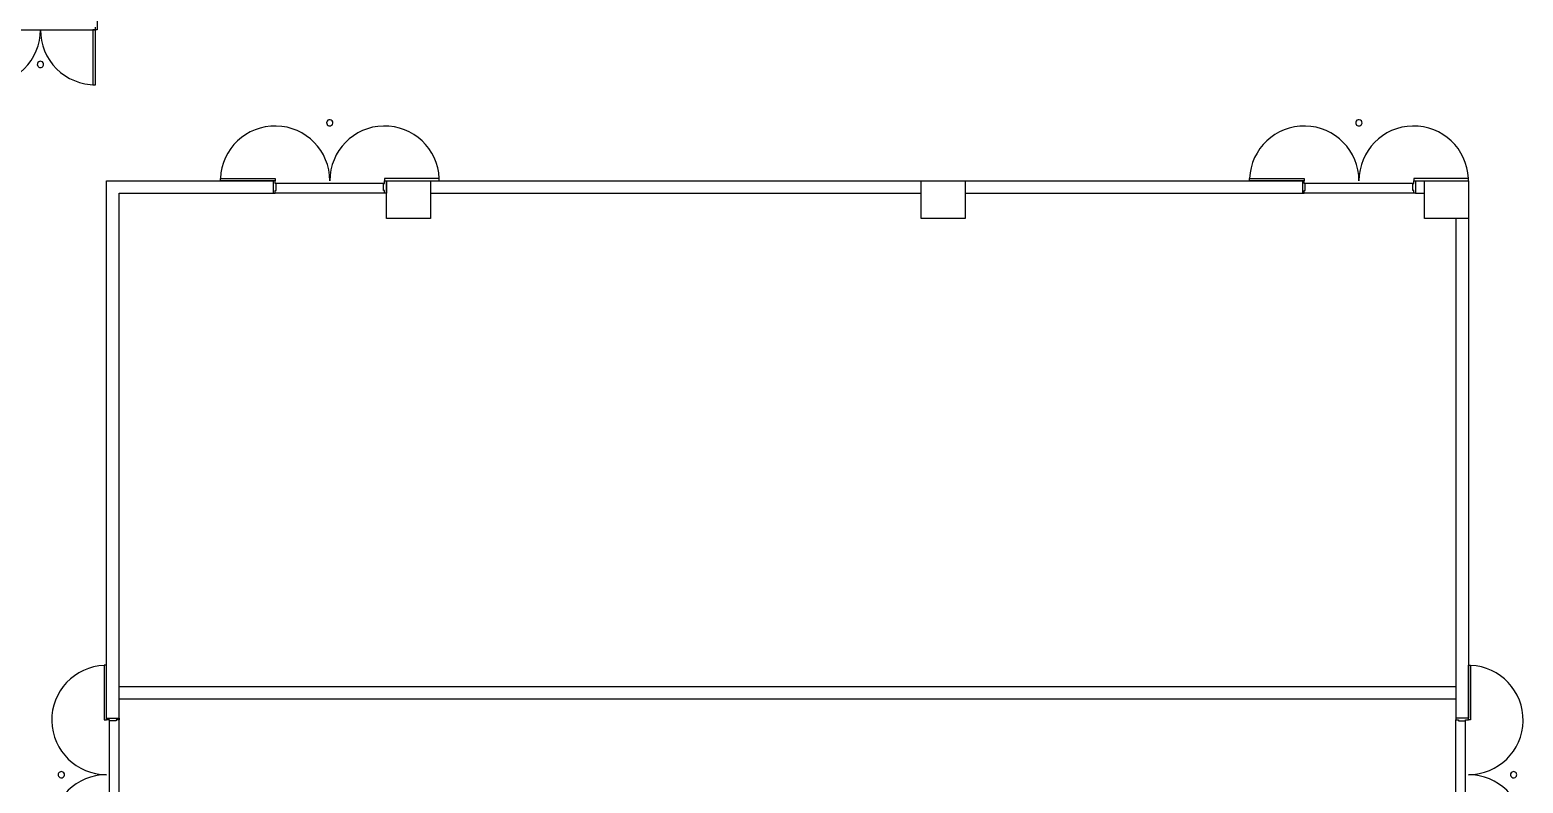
# Model space of a CAD drawing. Header units: millimetres. Extents: x -7718 to 414843, y 91724 to 341395.
# Drawn here: x 133384 to 157123, y 182724 to 194709 of the extents above; entities that cross this region are included whole.
import ezdxf

# ---------------------------------------------------------------- set-up
doc = ezdxf.new("R2010")
doc.units = ezdxf.units.MM
doc.header["$LTSCALE"] = 200
doc.header["$MEASUREMENT"] = 0
doc.layers.add('e-plan', color=9, linetype='CONTINUOUS')

msp = doc.modelspace()

# ---------------------------------------------------------------- linework, layer by layer
at = {"layer": 'e-plan'}
for p, q in [((134452.5764063626, 194908.5845866578), (134452.5765290032, 194708.5845866608)), ((132677.5767026729, 194708.5845840742), (134427.5764793588, 194708.584574642)), ((134427.5764793563, 194708.5822585534), (134387.5764793543, 194708.5822587689)), ((134387.5764793543, 194708.5822587689), (134387.5764746459, 193833.5823704259)), ((134427.5765289973, 194708.5845713311), (134427.5765044712, 194748.584571331)), ((134452.5765290032, 194708.5845866608), (134427.5765289973, 194708.5845713311)), ((134427.5764746397, 193833.5823702123), (134427.5764793563, 194708.5822585534)), ((134387.5764746459, 193833.5823704259), (134427.5764746397, 193833.5823702123)), ((134602.6241533422, 192308.5872204035), (137252.570985105, 192308.5872204035)), ((134602.6241533348, 183758.5946128397), (134602.6241533422, 192308.5872204035)), ((136412.5709850901, 192308.5872204035), (136412.5709850901, 192343.5872204035)), ((136412.5709850901, 192343.5872204035), (137282.5709850901, 192343.5872204035)), ((137282.5709850901, 192308.5872204035), (136412.5709850901, 192308.5872204035)), ((137252.570985105, 192308.5872204035), (137252.5709850752, 192108.5872204035)), ((137252.5709850901, 192308.5872204035), (137252.5709850901, 192108.5872204035)), ((137282.5709850901, 192308.5872204035), (137252.5709850901, 192308.5872204035)), ((137282.5709850901, 192343.5872204035), (137282.5709850901, 192308.5872204035)), ((137282.5709850901, 192263.5872204035), (137282.5709850901, 192308.5872204035)), ((139892.5709850901, 192343.5872204035), (139022.5709850901, 192343.5872204035)), ((139022.5709850901, 192343.5872204035), (139022.5709850901, 192308.5872204035)), ((139022.5709850901, 192308.5872204035), (139892.5709850901, 192308.5872204035)), ((139022.5709850901, 192263.5872204035), (139022.5709850901, 192308.5872204035)), ((139022.5709850901, 192308.5872204035), (139052.5709850901, 192308.5872204035)), ((139052.5709850901, 192308.5872204035), (139052.5709850901, 192108.5872204035)), ((139752.5709850901, 192308.5872204035), (147552.5709851274, 192308.5872204035)), ((139892.5709850901, 192308.5872204035), (139892.5709850901, 192343.5872204035)), ((148252.5709850901, 192308.5872204035), (153612.570985105, 192308.5872204035)), ((152772.5709850752, 192308.5872204035), (152772.5709850752, 192343.5872204035)), ((152772.5709850752, 192343.5872204035), (153642.5709850752, 192343.5872204035)), ((153642.5709850752, 192308.5872204035), (152772.5709850752, 192308.5872204035)), ((153612.570985105, 192308.5872204035), (153612.5709850603, 192108.5872204035)), ((153612.5709850752, 192308.5872204035), (153612.5709850752, 192108.5872204035)), ((153642.5709850752, 192308.5872204035), (153612.5709850752, 192308.5872204035)), ((153642.5709850752, 192343.5872204035), (153642.5709850752, 192308.5872204035)), ((153642.5709850752, 192263.5872204035), (153642.5709850752, 192308.5872204035)), ((156252.5709850752, 192343.5872204035), (155382.5709850752, 192343.5872204035)), ((155382.5709850752, 192343.5872204035), (155382.5709850752, 192308.5872204035)), ((155382.5709850752, 192308.5872204035), (156252.5709850752, 192308.5872204035)), ((155382.5709850752, 192263.5872204035), (155382.5709850752, 192308.5872204035)), ((155382.5709850752, 192308.5872204035), (155412.5709850752, 192308.5872204035)), ((155412.5709850752, 192308.5872204035), (155552.5709850901, 192308.5872204035)), ((155412.5709850752, 192308.5872204035), (155412.5709850752, 192108.5872204035)), ((155412.5709850752, 192308.5872204035), (155412.5709850752, 192108.5872204035)), ((156252.5709850752, 192308.5872204035), (156252.5709850752, 192343.5872204035)), ((134802.5655642116, 192108.5872204035), (137252.5709850752, 192108.5872204035)), ((134802.6241533571, 183758.5946128397), (134802.624153372, 192108.5872204035)), ((137252.5709850901, 192108.5872204035), (137282.5709850901, 192108.5872204035)), ((139022.5709850901, 192263.5872204035), (137282.570985105, 192263.5872204035)), ((137297.5709850901, 192263.5872204035), (137282.5709850901, 192263.5872204035)), ((137282.5709850901, 192108.5872204035), (137282.5709850901, 192153.5872204035)), ((137282.5709850901, 192153.5872204035), (137297.5709850901, 192153.5872204035)), ((139022.5709850976, 192108.5872204035), (137282.5709850976, 192108.5872204184)), ((137297.5709850901, 192153.5872204035), (137297.5709850901, 192263.5872204035)), ((139007.5709850901, 192153.5872204035), (139007.5709850901, 192263.5872204035)), ((139007.5709850901, 192263.5872204035), (139022.5709850901, 192263.5872204035)), ((139022.5709850901, 192153.5872204035), (139007.5709850901, 192153.5872204035)), ((139022.5709850901, 192108.5872204035), (139022.5709850901, 192153.5872204035)), ((139052.5709850901, 192108.5872204035), (139022.5709850901, 192108.5872204035)), ((139752.5709850827, 192108.5872204035), (147552.5709850901, 192108.5872204035)), ((148252.5709850752, 192108.5872204184), (153612.5709850603, 192108.5872204035)), ((153612.5709850752, 192108.5872204035), (153642.5709850752, 192108.5872204035)), ((155382.5709850901, 192263.5872204184), (153642.5709850901, 192263.5872204184)), ((153657.5709850752, 192263.5872204035), (153642.5709850752, 192263.5872204035)), ((153642.5709850752, 192108.5872204035), (153642.5709850752, 192153.5872204035)), ((153642.5709850752, 192153.5872204035), (153657.5709850752, 192153.5872204035)), ((155382.570985105, 192108.5872204184), (153642.5709850901, 192108.5872204184)), ((153657.5709850752, 192153.5872204035), (153657.5709850752, 192263.5872204035)), ((155367.5709850752, 192153.5872204035), (155367.5709850752, 192263.5872204035)), ((155367.5709850752, 192263.5872204035), (155382.5709850752, 192263.5872204035)), ((155382.5709850752, 192153.5872204035), (155367.5709850752, 192153.5872204035)), ((155382.5709850752, 192108.5872204035), (155382.5709850752, 192153.5872204035)), ((155412.5709850752, 192108.5872204035), (155382.5709850752, 192108.5872204035)), ((155412.5709850752, 192108.5872204035), (155552.5709850901, 192108.5872204035)), ((156052.5763226264, 191708.5872204035), (156052.5763226264, 183758.5946128546)), ((156252.5763226264, 191708.5872204035), (156252.5763226413, 183758.5946128397)), ((134602.6241532975, 184598.5946128397), (134567.6241532975, 184598.5946128397)), ((134567.6241532975, 184598.5946128397), (134567.6241532975, 183728.5946128397)), ((134602.6241532975, 183728.5946128397), (134602.6241532975, 184598.5946128397)), ((156252.6241534018, 183728.5946128397), (156252.6241534018, 184598.5946128397)), ((156252.6241534018, 184598.5946128397), (156287.6241534018, 184598.5946128397)), ((156287.6241534018, 184598.5946128397), (156287.6241534018, 183728.5946128397)), ((156052.5709850901, 184258.5946128397), (134802.5655641967, 184258.5946128397)), ((156052.5709850901, 184058.5946128994), (134802.5655641967, 184058.5946128546)), ((134602.6241533348, 183758.5946128397), (134802.6241533571, 183758.5946128397)), ((134602.6241532975, 183758.5946128397), (134802.6241532975, 183758.5946128397)), ((134602.6241532975, 183728.5946128397), (134602.6241532975, 183758.5946128397)), ((134802.6241532975, 183758.5946128397), (134802.6241532975, 183728.5946128397)), ((156252.5763226413, 183758.5946128397), (156052.5763226264, 183758.5946128546)), ((156252.6241534018, 183758.5946128397), (156052.6241534018, 183758.5946128397)), ((156052.6241534018, 183758.5946128397), (156052.6241534018, 183728.5946128397)), ((156252.6241534018, 183728.5946128397), (156252.6241534018, 183758.5946128397)), ((134567.6241532975, 183728.5946128397), (134602.6241532975, 183728.5946128397)), ((134647.6241532975, 183728.5946128397), (134602.6241532975, 183728.5946128397)), ((134647.624153305, 181988.5946128397), (134647.6241532975, 183728.5946128397)), ((134647.6241532975, 183713.5946128397), (134647.6241532975, 183728.5946128397)), ((134757.6241532975, 183713.5946128397), (134647.6241532975, 183713.5946128397)), ((134802.6241532975, 183728.5946128397), (134757.6241532975, 183728.5946128397)), ((134757.6241532975, 183728.5946128397), (134757.6241532975, 183713.5946128397)), ((134802.6241532975, 181988.5946128546), (134802.6241532975, 183728.5946128397)), ((156052.6241533869, 181988.5946128397), (156052.6241534018, 183728.5946128397)), ((156052.6241534018, 183728.5946128397), (156097.6241534018, 183728.5946128397)), ((156097.6241534018, 183728.5946128397), (156097.6241534018, 183713.5946128397)), ((156097.6241534018, 183713.5946128397), (156207.6241534018, 183713.5946128397)), ((156207.6241533869, 181988.5946128546), (156207.6241533944, 183728.5946128397)), ((156207.6241534018, 183713.5946128397), (156207.6241534018, 183728.5946128397)), ((156207.6241534018, 183728.5946128397), (156252.6241534018, 183728.5946128397)), ((156287.6241534018, 183728.5946128397), (156252.6241534018, 183728.5946128397))]:
    msp.add_line(p, q, dxfattribs=at)
at = {"layer": 'e-plan', "ltscale": 0.5}
for p, q in [((139052.5766170697, 192308.605584988), (139752.5766170697, 192308.605584988)), ((139052.5766170697, 191708.605584988), (139052.5766170697, 192308.605584988)), ((139752.5766170697, 192308.605584988), (139752.5766170697, 191708.605584988)), ((147552.5766170697, 192308.6055849843), (148252.5766170697, 192308.6055849843)), ((147552.5766170697, 191708.6055849843), (147552.5766170697, 192308.6055849843)), ((148252.5766170697, 192308.6055849843), (148252.5766170697, 191708.6055849843)), ((155552.5766170697, 192308.605584988), (156252.5766170697, 192308.605584988)), ((155552.5766170697, 191708.605584988), (155552.5766170697, 192308.605584988)), ((156252.5766170697, 192308.605584988), (156252.5766170697, 191708.605584988)), ((139752.5766170697, 191708.605584988), (139052.5766170697, 191708.605584988)), ((148252.5766170697, 191708.6055849843), (147552.5766170697, 191708.6055849843)), ((156252.5766170697, 191708.605584988), (155552.5766170697, 191708.605584988))]:
    msp.add_line(p, q, dxfattribs=at)
at = {"layer": 'e-plan'}
for centre, radius, start, end in [((132677.5767026747, 194708.5833572263), 874.9998883434648, 269.9999281963023, 7.997958084988006e-05), ((134427.5764793563, 194708.5822585534), 874.9998883434648, 179.9998480032781, 269.9999995797833), ((133552.576699813, 194158.5845882504), 50.00000000195945, 29.99999968827077, 209.9999996882707), ((133552.576699813, 194158.5845882504), 50.00000000195945, 209.9999996882707, 29.99999968827077), ((138151.388265934, 193229.4991510689), 50.00000000100017, 149.9999999561442, 329.9999999561442), ((138151.3882659451, 193229.4991510614), 49.99999999848919, 149.9999999901265, 329.9999999901265), ((138151.388265934, 193229.4991510689), 49.99999999985274, 329.9999999561442, 149.9999999561442), ((138151.3882659451, 193229.4991510614), 49.99999999848919, 329.9999999901265, 149.9999999901265), ((154511.3882659414, 193229.4991510689), 50.00000000100017, 149.9999999561442, 329.9999999561442), ((154511.3882659526, 193229.4991510614), 49.99999999848919, 149.9999999901265, 329.9999999901265), ((154511.3882659414, 193229.4991510689), 49.99999999985274, 329.9999999561442, 149.9999999561442), ((154511.3882659526, 193229.4991510614), 49.99999999848919, 329.9999999901265, 149.9999999901265), ((137282.7350204551, 192308.653238204), 869.8359671404169, 359.9956514373305, 177.6982922310093), ((139022.4069497251, 192308.653238204), 869.8359671404165, 2.301707768990692, 180.0043485626695), ((153642.7350204402, 192308.653238204), 869.8359671404169, 359.9956514373305, 177.6982922310093), ((155382.4069497102, 192308.653238204), 869.8359671404165, 2.301707768990692, 180.0043485626695), ((134602.558135497, 183728.4305774748), 869.8359671404165, 92.30170777074515, 270.0043485626692), ((156252.6901712023, 183728.4305774748), 869.8359671404165, 269.9956514373308, 87.69829222925486), ((134602.558135497, 181988.7586482047), 869.8359671404169, 89.99565143733078, 267.6982922292548), ((133884.0156874695, 182857.4118937134), 49.99999999799009, 59.99999999966757, 239.9999999996676), ((133884.0156874695, 182857.4118937134), 49.99999999799009, 239.9999999996676, 59.99999999966757), ((156252.6901712023, 181988.7586482047), 869.8359671404169, 272.3017077707452, 90.00434856266921), ((156971.1686925442, 182857.4118937283), 49.99999999985274, 120.0000000070332, 300.0000000070331), ((156971.1686925442, 182857.4118937283), 49.99999999985274, 300.0000000070331, 120.0000000070332)]:
    msp.add_arc(centre, radius, start, end, dxfattribs=at)

doc.saveas('drawing.dxf')
